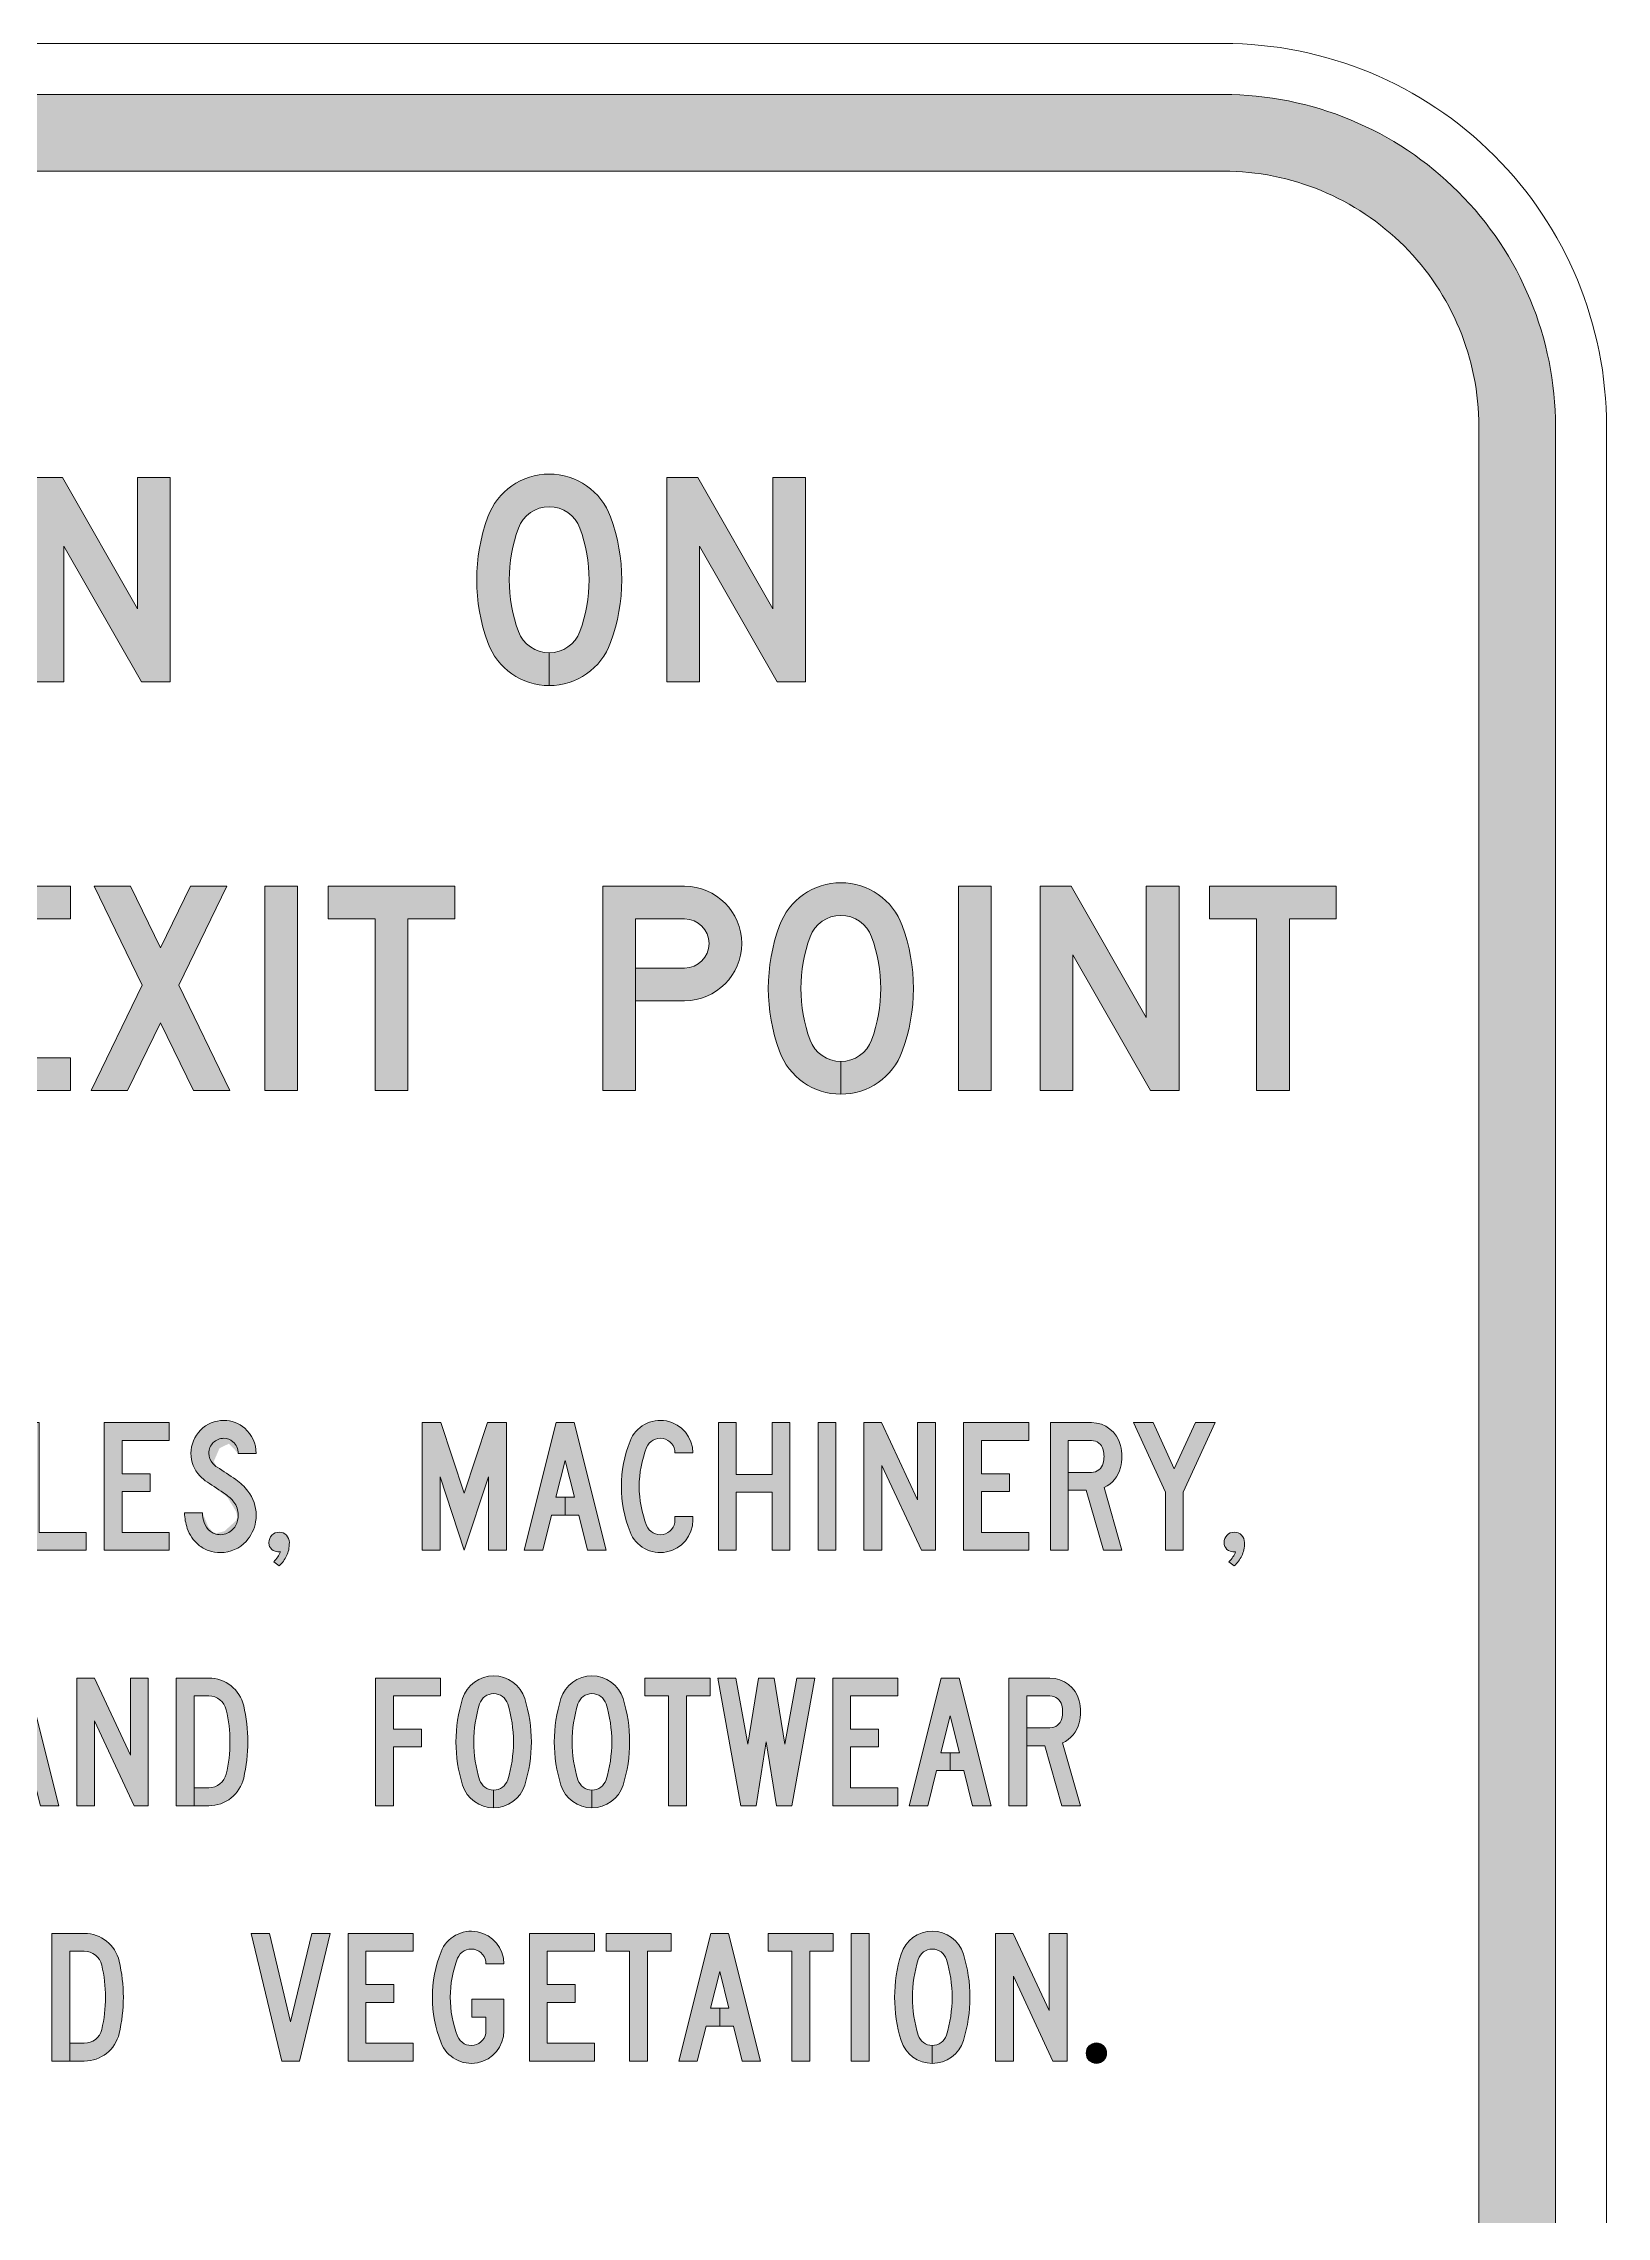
# Model space of a CAD drawing. Header units: millimetres. Extents: x 270 to 330, y -6.8 to 80.
# Drawn here: x 299.4 to 330, y 37.46 to 80 of the extents above; entities that cross this region are included whole.
import ezdxf
from ezdxf.enums import TextEntityAlignment as Align

# ---------------------------------------------------------------- set-up
doc = ezdxf.new("R2010")
doc.units = ezdxf.units.MM
doc.layers.add('CNSTRN', color=2, linetype='Continuous')
doc.layers.add('GSBWFILL', color=7, linetype='Continuous', lineweight=0)
doc.layers.add('GSDIMS', color=7, linetype='Continuous', lineweight=0)
doc.styles.add('TSText', font='isocp2.shx', dxfattribs={"height": 25})

# ---------------------------------------------------------------- blocks, each defined once
blk = doc.blocks.new('*U232')
at = {"layer": 'GSBWFILL', "transparency": 33554687}
blk.add_hatch(color=256, dxfattribs=at).paths.add_polyline_path([(-224.85, -390), (225, -390, 0.4142136), (290, -325), (290, 325, 0.4142136), (225, 390), (-225, 390, 0.4142136), (-290, 325), (-290, -325, 0.4142136), (-225, -390), (-225, -375, -0.4142136), (-275, -325), (-275, 325, -0.4142136), (-225, 375), (225, 375, -0.4142136), (275, 325), (275, -325, -0.4142136), (225, -375), (-224.85, -375)])
at = {"layer": 'GSBWFILL', "linetype": 'Continuous', "transparency": 33554687}
for points in [[(-225, -400), (225, -400, 0.4142136), (300, -325), (300, 325, 0.4142136), (225, 400), (-225, 400, 0.4142136), (-300, 325), (-300, -325, 0.4142136), (-225, -400)], [(-224.85, -390), (225, -390, 0.4142136), (290, -325), (290, 325, 0.4142136), (225, 390), (-225, 390, 0.4142136), (-290, 325), (-290, -325, 0.4142136), (-225, -390), (-225, -375, -0.4142136), (-275, -325), (-275, 325, -0.4142136), (-225, 375), (225, 375, -0.4142136), (275, 325), (275, -325, -0.4142136), (225, -375), (-224.85, -375), (-224.85, -390)]]:
    blk.add_lwpolyline(points, format="xyb", close=True, dxfattribs=at)
at = {"layer": 'GSBWFILL', "color": 250, "transparency": 33554687, "style": 'TSText'}
for s in ['levels:GSCOLORFILL|GSBWFILL|GSOUTLINE', 'constructPanels:900|600|450', 'chevronShoulderRadius:300.000', 'panelStyle:MR-GM5-11.ssm', 'panelBorderRadius:300.000', 'chevronTipRadius:300.000', 'panelRoundCorners:0', 'constructPanelMode:0', 'panelStation:none', 'panelWidthLock:1', 'panelHeightLock:1', 'heightRounding:2', 'panelName:name', 'panelQuantity:1', 'panelMaterial:0', 'legendMaterial:0', 'panelMounting:1', 'marginAlign:9', 'panelStandard:2', 'widthRounding:2', 'panelSizes:', 'panelShape:0', 'version:2']:
    blk.add_text(s, height=0.001, dxfattribs=at).set_placement((0, 399.998), align=Align.CENTER)
blk = doc.blocks.new('*U3')
at = {"layer": 'GSBWFILL', "linetype": 'Continuous'}
blk.add_hatch(color=256, dxfattribs=at).paths.add_polyline_path([(13.7, 164.4, 0.216677), (14.6, 33.6, 0.744414), (136, 51), (104.4, 55.8, -0.744414), (43.7, 47.1, -0.216677), (42.9, 151.4, -0.674012), (105.9, 149.1), (136, 160.1, 0.674012)])
at = {"layer": 'GSBWFILL'}
blk.add_lwpolyline([(136, 51, -0.744414), (14.6, 33.6, -0.216677), (13.7, 164.4, -0.674012), (136, 160.1), (105.9, 149.1, 0.674012), (42.9, 151.4, 0.216677), (43.7, 47.1, 0.744414), (104.4, 55.8)], format="xyb", close=True, dxfattribs=at)
blk = doc.blocks.new('*U4')
at = {"layer": 'GSBWFILL', "linetype": 'Continuous'}
blk.add_hatch(color=256, dxfattribs=at).paths.add_polyline_path([(32, 32), (124, 32), (124, 0), (0, 0), (0, 200), (32, 200)])
at = {"layer": 'GSBWFILL'}
blk.add_lwpolyline([(32, 32), (124, 32), (124, 0), (0, 0), (0, 200), (32, 200)], close=True, dxfattribs=at)
blk = doc.blocks.new('*U5')
at = {"layer": 'GSBWFILL', "linetype": 'Continuous'}
blk.add_hatch(color=256, dxfattribs=at).paths.add_polyline_path([(124, 168), (32, 168), (32, 120), (90.2, 120), (90.2, 88), (32, 88), (32, 32), (124, 32), (124, 0), (0, 0), (0, 200), (124, 200)])
at = {"layer": 'GSBWFILL'}
blk.add_lwpolyline([(124, 168), (32, 168), (32, 120), (90.2, 120), (90.2, 88), (32, 88), (32, 32), (124, 32), (124, 0), (0, 0), (0, 200), (124, 200)], close=True, dxfattribs=at)
blk = doc.blocks.new('*U6')
at = {"layer": 'GSBWFILL', "linetype": 'Continuous'}
blk.add_hatch(color=256, dxfattribs=at).paths.add_polyline_path([(0, 0), (68, 200), (102, 200), (170, 0), (136.2, 0), (85, 150.6), (63.4, 87), (106.6, 87), (117.5, 55), (52.5, 55), (33.8, 0)])
at = {"layer": 'GSBWFILL'}
blk.add_lwpolyline([(0, 0), (68, 200), (102, 200), (170, 0), (136.2, 0), (85, 150.6), (63.4, 87), (106.6, 87), (117.5, 55), (52.5, 55), (33.8, 0)], close=True, dxfattribs=at)
blk = doc.blocks.new('*U7')
at = {"layer": 'GSBWFILL', "linetype": 'Continuous'}
blk.add_hatch(color=256, dxfattribs=at).paths.add_polyline_path([(32, 133), (108, 0), (136, 0), (136, 200), (104, 200), (104, 71.5), (30.6, 200), (0, 200), (0, 0), (32, 0)])
at = {"layer": 'GSBWFILL'}
blk.add_lwpolyline([(136, 0), (136, 200), (104, 200), (104, 71.5), (30.6, 200), (0, 200), (0, 0), (32, 0), (32, 133), (108, 0)], close=True, dxfattribs=at)
blk = doc.blocks.new('*U2')
at = {"layer": 'GSBWFILL', "color": 28, "true_color": 0x0a0a0a, "xscale": 0.2, "yscale": 0.2, "zscale": 0.2}
for name, p in [('*U3', (0, 0)), ('*U4', (36, 0)), ('*U5', (66.8, 0)), ('*U6', (94.8, 0)), ('*U7', (134.8, 0))]:
    blk.add_blockref(name, p, dxfattribs=at)
blk = doc.blocks.new('*U9')
at = {"layer": 'GSBWFILL', "linetype": 'Continuous'}
blk.add_hatch(color=256, dxfattribs=at).paths.add_polyline_path([(10.9, 161.5, 0.177215), (10.9, 38.5, 0.314825), (71, -3.5), (71, 28.5, -0.314825), (40.9, 49.5, -0.177215), (40.9, 150.5, -0.698925), (101.1, 150.5, -0.177215), (101.1, 49.5, -0.31474), (71, 28.5), (71, -3.5, 0.314782), (131.1, 38.5, 0.177215), (131.1, 161.5, 0.698925)])
at = {"layer": 'GSBWFILL'}
blk.add_lwpolyline([(71, -3.5, -0.314825), (10.9, 38.5, -0.177215), (10.9, 161.5, -0.698925), (131.1, 161.5, -0.177215), (131.1, 38.5, -0.314782), (71, -3.5), (71, 28.5, 0.31474), (101.1, 49.5, 0.177215), (101.1, 150.5, 0.698925), (40.9, 150.5, 0.177215), (40.9, 49.5, 0.314825), (71, 28.5)], format="xyb", close=True, dxfattribs=at)
blk = doc.blocks.new('*U10')
at = {"layer": 'GSBWFILL', "linetype": 'Continuous'}
blk.add_hatch(color=256, dxfattribs=at).paths.add_polyline_path([(32, 133), (108, 0), (136, 0), (136, 200), (104, 200), (104, 71.5), (30.6, 200), (0, 200), (0, 0), (32, 0)])
at = {"layer": 'GSBWFILL'}
blk.add_lwpolyline([(136, 0), (136, 200), (104, 200), (104, 71.5), (30.6, 200), (0, 200), (0, 0), (32, 0), (32, 133), (108, 0)], close=True, dxfattribs=at)
blk = doc.blocks.new('*U8')
at = {"layer": 'GSBWFILL', "color": 28, "true_color": 0x0a0a0a}
for name, p, xscale, yscale, zscale in [('*U9', (0, 0), 0.1999999999999994, 0.1999999999999994, 0.1999999999999994), ('*U10', (37.2, 0), 0.2, 0.2, 0.2)]:
    blk.add_blockref(name, p, dxfattribs=dict(at, xscale=xscale, yscale=yscale, zscale=zscale))
blk = doc.blocks.new('*U1')
at = {"layer": 'GSBWFILL'}
for name, p in [('*U2', (-143.2, 0)), ('*U8', (78.8, 0))]:
    blk.add_blockref(name, p, dxfattribs=at)
blk = doc.blocks.new('*U21')
at = {"layer": 'GSBWFILL', "linetype": 'Continuous'}
blk.add_hatch(color=256, dxfattribs=at).paths.add_polyline_path([(124, 168), (32, 168), (32, 120), (90.2, 120), (90.2, 88), (32, 88), (32, 32), (124, 32), (124, 0), (0, 0), (0, 200), (124, 200)])
at = {"layer": 'GSBWFILL'}
blk.add_lwpolyline([(124, 168), (32, 168), (32, 120), (90.2, 120), (90.2, 88), (32, 88), (32, 32), (124, 32), (124, 0), (0, 0), (0, 200), (124, 200)], close=True, dxfattribs=at)
blk = doc.blocks.new('*U22')
at = {"layer": 'GSBWFILL', "linetype": 'Continuous'}
blk.add_hatch(color=256, dxfattribs=at).paths.add_polyline_path([(50.2, 103.1), (0, 0), (35.6, 0), (68, 66.5), (100.4, 0), (136, 0), (85.8, 103.1), (133, 200), (97.4, 200), (68, 139.6), (38.6, 200), (3, 200)])
at = {"layer": 'GSBWFILL'}
blk.add_lwpolyline([(68, 66.5), (35.6, 0), (0, 0), (50.2, 103.1), (3, 200), (38.6, 200), (68, 139.6), (97.4, 200), (133, 200), (85.8, 103.1), (136, 0), (100.4, 0)], close=True, dxfattribs=at)
blk = doc.blocks.new('*U23')
at = {"layer": 'GSBWFILL', "linetype": 'Continuous'}
blk.add_hatch(color=256, dxfattribs=at).paths.add_polyline_path([(0, 200), (32, 200), (32, 0), (0, 0)])
at = {"layer": 'GSBWFILL'}
blk.add_lwpolyline([(0, 200), (32, 200), (32, 0), (0, 0)], close=True, dxfattribs=at)
blk = doc.blocks.new('*U24')
at = {"layer": 'GSBWFILL', "linetype": 'Continuous'}
blk.add_hatch(color=256, dxfattribs=at).paths.add_polyline_path([(124, 200), (124, 168), (78, 168), (78, 0), (46, 0), (46, 168), (0, 168), (0, 200)])
at = {"layer": 'GSBWFILL'}
blk.add_lwpolyline([(124, 200), (124, 168), (78, 168), (78, 0), (46, 0), (46, 168), (0, 168), (0, 200)], close=True, dxfattribs=at)
blk = doc.blocks.new('*U20')
at = {"layer": 'CNSTRN', "color": 28, "true_color": 0x0a0a0a, "xscale": 0.2, "yscale": 0.2, "zscale": 0.2}
for name, p in [('*U21', (0, 0)), ('*U22', (28.8, 0)), ('*U23', (62.8, 0)), ('*U24', (75.2, 0))]:
    blk.add_blockref(name, p, dxfattribs=at)
blk = doc.blocks.new('*U26')
at = {"layer": 'GSBWFILL', "linetype": 'Continuous'}
blk.add_hatch(color=256, dxfattribs=at).paths.add_polyline_path([(0, 200), (0, 0), (32, 0), (32, 168), (80, 168, -1), (80, 120), (32.01, 120), (32.01, 88), (80, 88, 1), (80, 200)])
at = {"layer": 'GSBWFILL'}
blk.add_lwpolyline([(32, 168), (80, 168, -1), (80, 120), (32.01, 120), (32.01, 88), (80, 88, 1), (80, 200), (0, 200), (0, 0), (32, 0)], format="xyb", close=True, dxfattribs=at)
blk = doc.blocks.new('*U27')
at = {"layer": 'GSBWFILL', "linetype": 'Continuous'}
blk.add_hatch(color=256, dxfattribs=at).paths.add_polyline_path([(10.9, 161.5, 0.177215), (10.9, 38.5, 0.314825), (71, -3.5), (71, 28.5, -0.314825), (40.9, 49.5, -0.177215), (40.9, 150.5, -0.698925), (101.1, 150.5, -0.177215), (101.1, 49.5, -0.31474), (71, 28.5), (71, -3.5, 0.314782), (131.1, 38.5, 0.177215), (131.1, 161.5, 0.698925)])
at = {"layer": 'GSBWFILL'}
blk.add_lwpolyline([(71, -3.5, -0.314825), (10.9, 38.5, -0.177215), (10.9, 161.5, -0.698925), (131.1, 161.5, -0.177215), (131.1, 38.5, -0.314782), (71, -3.5), (71, 28.5, 0.31474), (101.1, 49.5, 0.177215), (101.1, 150.5, 0.698925), (40.9, 150.5, 0.177215), (40.9, 49.5, 0.314825), (71, 28.5)], format="xyb", close=True, dxfattribs=at)
blk = doc.blocks.new('*U28')
at = {"layer": 'GSBWFILL', "linetype": 'Continuous'}
blk.add_hatch(color=256, dxfattribs=at).paths.add_polyline_path([(0, 200), (32, 200), (32, 0), (0, 0)])
at = {"layer": 'GSBWFILL'}
blk.add_lwpolyline([(0, 200), (32, 200), (32, 0), (0, 0)], close=True, dxfattribs=at)
blk = doc.blocks.new('*U29')
at = {"layer": 'GSBWFILL', "linetype": 'Continuous'}
blk.add_hatch(color=256, dxfattribs=at).paths.add_polyline_path([(32, 133), (108, 0), (136, 0), (136, 200), (104, 200), (104, 71.5), (30.6, 200), (0, 200), (0, 0), (32, 0)])
at = {"layer": 'GSBWFILL'}
blk.add_lwpolyline([(136, 0), (136, 200), (104, 200), (104, 71.5), (30.6, 200), (0, 200), (0, 0), (32, 0), (32, 133), (108, 0)], close=True, dxfattribs=at)
blk = doc.blocks.new('*U30')
at = {"layer": 'GSBWFILL', "linetype": 'Continuous'}
blk.add_hatch(color=256, dxfattribs=at).paths.add_polyline_path([(124, 200), (124, 168), (78, 168), (78, 0), (46, 0), (46, 168), (0, 168), (0, 200)])
at = {"layer": 'GSBWFILL'}
blk.add_lwpolyline([(124, 200), (124, 168), (78, 168), (78, 0), (46, 0), (46, 168), (0, 168), (0, 200)], close=True, dxfattribs=at)
blk = doc.blocks.new('*U25')
at = {"layer": 'CNSTRN', "color": 28, "true_color": 0x0a0a0a, "xscale": 0.2, "yscale": 0.2, "zscale": 0.2}
for name, p in [('*U26', (0, 0)), ('*U27', (32.4, 0)), ('*U28', (69.6, 0)), ('*U29', (85.6, 0)), ('*U30', (118.8, 0))]:
    blk.add_blockref(name, p, dxfattribs=at)
blk = doc.blocks.new('*U11')
at = {"layer": 'CNSTRN'}
for name, p in [('*U20', (-25.5, 0)), ('*U25', (103.5, 0))]:
    blk.add_blockref(name, p, dxfattribs=at)
blk = doc.blocks.new('*U125')
at = {"layer": 'GSBWFILL', "linetype": 'Continuous'}
blk.add_hatch(color=256, dxfattribs=at).paths.add_polyline_path([(64, 140.6), (78.4, 83), (64, 83), (64, 55), (85.4, 55), (99.1, 0), (128, 0), (78, 200), (50, 200), (0, 0), (28.9, 0), (42.6, 55), (64, 55), (64, 83), (49.6, 83)])
at = {"layer": 'GSBWFILL'}
blk.add_lwpolyline([(64, 83), (49.6, 83), (64, 140.6), (78.4, 83), (64, 83), (64, 55), (85.4, 55), (99.1, 0), (128, 0), (78, 200), (50, 200), (0, 0), (28.9, 0), (42.6, 55), (64, 55)], close=True, dxfattribs=at)
blk = doc.blocks.new('*U126')
at = {"layer": 'GSBWFILL', "linetype": 'Continuous'}
blk.add_hatch(color=256, dxfattribs=at).paths.add_polyline_path([(28, 133), (90, 0), (112, 0), (112, 200), (84, 200), (84, 79.1), (27.7, 200), (0, 200), (0, 0), (28, 0)])
at = {"layer": 'GSBWFILL'}
blk.add_lwpolyline([(90, 0), (112, 0), (112, 200), (84, 200), (84, 79.1), (27.7, 200), (0, 200), (0, 0), (28, 0), (28, 133)], close=True, dxfattribs=at)
blk = doc.blocks.new('*U127')
at = {"layer": 'GSBWFILL', "linetype": 'Continuous'}
blk.add_hatch(color=256, dxfattribs=at).paths.add_polyline_path([(28, 172), (50.9, 172, -0.348682), (78.2, 150.4, -0.114899), (78.2, 49.6, -0.348682), (50.9, 28), (28, 28), (28, 0), (50.9, 0, 0.348682), (105.5, 43.3, 0.114899), (105.5, 156.7, 0.348682), (50.9, 200), (0, 200), (0, 0), (28, 0)])
at = {"layer": 'GSBWFILL'}
blk.add_lwpolyline([(28, 28), (28, 0), (50.9, 0, 0.348682), (105.5, 43.3, 0.114899), (105.5, 156.7, 0.348682), (50.9, 200), (0, 200), (0, 0), (28, 0), (28, 172), (50.9, 172, -0.348682), (78.2, 150.4, -0.114899), (78.2, 49.6, -0.348682), (50.9, 28)], format="xyb", close=True, dxfattribs=at)
blk = doc.blocks.new('*U124')
at = {"layer": 'GSBWFILL', "color": 28, "true_color": 0x0a0a0a}
for name, p, xscale, yscale, zscale in [('*U125', (0, 0), 0.125, 0.125, 0.125), ('*U126', (19.5, 0), 0.125, 0.125, 0.125), ('*U127', (39, 0), 0.125000000000001, 0.125000000000001, 0.125000000000001)]:
    blk.add_blockref(name, p, dxfattribs=dict(at, xscale=xscale, yscale=yscale, zscale=zscale))
blk = doc.blocks.new('*U129')
at = {"layer": 'GSBWFILL', "linetype": 'Continuous'}
blk.add_hatch(color=256, dxfattribs=at).paths.add_polyline_path([(0, 200), (28.8, 200), (62, 61.6), (95.2, 200), (124, 200), (76, 0), (48, 0)])
at = {"layer": 'GSBWFILL'}
blk.add_lwpolyline([(0, 200), (28.8, 200), (62, 61.6), (95.2, 200), (124, 200), (76, 0), (48, 0)], close=True, dxfattribs=at)
blk = doc.blocks.new('*U130')
at = {"layer": 'GSBWFILL', "linetype": 'Continuous'}
blk.add_hatch(color=256, dxfattribs=at).paths.add_polyline_path([(28, 28), (28, 92), (71.8, 92), (71.8, 120), (28, 120), (28, 172), (102, 172), (102, 200), (0, 200), (0, 0), (102, 0), (102, 28)])
at = {"layer": 'GSBWFILL'}
blk.add_lwpolyline([(28, 28), (28, 92), (71.8, 92), (71.8, 120), (28, 120), (28, 172), (102, 172), (102, 200), (0, 200), (0, 0), (102, 0), (102, 28)], close=True, dxfattribs=at)
blk = doc.blocks.new('*U131')
at = {"layer": 'GSBWFILL', "linetype": 'Continuous'}
blk.add_hatch(color=256, dxfattribs=at).paths.add_polyline_path([(84, 152.5), (112, 152.5, 0.827503), (13.6, 171.2, 0.190476), (13.6, 28.8, 0.827503), (112, 47.5), (112, 97), (62, 97), (62, 69), (84, 69), (84, 47.5, -0.827503), (39.6, 39, -0.190476), (39.6, 161, -0.827503)])
at = {"layer": 'GSBWFILL'}
blk.add_lwpolyline([(84, 69), (84, 47.5, -0.827503), (39.6, 39, -0.190476), (39.6, 161, -0.827503), (84, 152.5), (112, 152.5, 0.827503), (13.6, 171.2, 0.190476), (13.6, 28.8, 0.827503), (112, 47.5), (112, 97), (62, 97), (62, 69)], format="xyb", close=True, dxfattribs=at)
blk = doc.blocks.new('*U132')
at = {"layer": 'GSBWFILL', "linetype": 'Continuous'}
blk.add_hatch(color=256, dxfattribs=at).paths.add_polyline_path([(28, 28), (28, 92), (71.8, 92), (71.8, 120), (28, 120), (28, 172), (102, 172), (102, 200), (0, 200), (0, 0), (102, 0), (102, 28)])
at = {"layer": 'GSBWFILL'}
blk.add_lwpolyline([(28, 28), (28, 92), (71.8, 92), (71.8, 120), (28, 120), (28, 172), (102, 172), (102, 200), (0, 200), (0, 0), (102, 0), (102, 28)], close=True, dxfattribs=at)
blk = doc.blocks.new('*U133')
at = {"layer": 'GSBWFILL', "linetype": 'Continuous'}
blk.add_hatch(color=256, dxfattribs=at).paths.add_polyline_path([(37, 172), (0, 172), (0, 200), (102, 200), (102, 172), (65, 172), (65, 0), (37, 0)])
at = {"layer": 'GSBWFILL'}
blk.add_lwpolyline([(37, 172), (0, 172), (0, 200), (102, 200), (102, 172), (65, 172), (65, 0), (37, 0)], close=True, dxfattribs=at)
blk = doc.blocks.new('*U134')
at = {"layer": 'GSBWFILL', "linetype": 'Continuous'}
blk.add_hatch(color=256, dxfattribs=at).paths.add_polyline_path([(64, 140.6), (78.4, 83), (64, 83), (64, 55), (85.4, 55), (99.1, 0), (128, 0), (78, 200), (50, 200), (0, 0), (28.9, 0), (42.6, 55), (64, 55), (64, 83), (49.6, 83)])
at = {"layer": 'GSBWFILL'}
blk.add_lwpolyline([(64, 83), (49.6, 83), (64, 140.6), (78.4, 83), (64, 83), (64, 55), (85.4, 55), (99.1, 0), (128, 0), (78, 200), (50, 200), (0, 0), (28.9, 0), (42.6, 55), (64, 55)], close=True, dxfattribs=at)
blk = doc.blocks.new('*U135')
at = {"layer": 'GSBWFILL', "linetype": 'Continuous'}
blk.add_hatch(color=256, dxfattribs=at).paths.add_polyline_path([(37, 172), (0, 172), (0, 200), (102, 200), (102, 172), (65, 172), (65, 0), (37, 0)])
at = {"layer": 'GSBWFILL'}
blk.add_lwpolyline([(37, 172), (0, 172), (0, 200), (102, 200), (102, 172), (65, 172), (65, 0), (37, 0)], close=True, dxfattribs=at)
blk = doc.blocks.new('*U136')
at = {"layer": 'GSBWFILL', "linetype": 'Continuous'}
blk.add_hatch(color=256, dxfattribs=at).paths.add_polyline_path([(0, 200), (28, 200), (28, 0), (0, 0)])
at = {"layer": 'GSBWFILL'}
blk.add_lwpolyline([(0, 200), (28, 200), (28, 0), (0, 0)], close=True, dxfattribs=at)
blk = doc.blocks.new('*U137')
at = {"layer": 'GSBWFILL', "linetype": 'Continuous'}
blk.add_hatch(color=256, dxfattribs=at).paths.add_polyline_path([(81, 40.6, -0.328043), (59, 24.5), (59, -3.5, 0.328109), (107.7, 32.3, 0.152381), (107.7, 167.7, 0.735537), (10.3, 167.7, 0.152381), (10.3, 32.3, 0.328163), (59, -3.5), (59, 24.5, -0.328163), (37, 40.6, -0.152381), (37, 159.4, -0.735537), (81, 159.4, -0.152381)])
at = {"layer": 'GSBWFILL'}
blk.add_lwpolyline([(59, 24.5, -0.328163), (37, 40.6, -0.152381), (37, 159.4, -0.735537), (81, 159.4, -0.152381), (81, 40.6, -0.328043), (59, 24.5), (59, -3.5, 0.328109), (107.7, 32.3, 0.152381), (107.7, 167.7, 0.735537), (10.3, 167.7, 0.152381), (10.3, 32.3, 0.328163), (59, -3.5)], format="xyb", close=True, dxfattribs=at)
blk = doc.blocks.new('*U138')
at = {"layer": 'GSBWFILL', "linetype": 'Continuous'}
blk.add_hatch(color=256, dxfattribs=at).paths.add_polyline_path([(28, 133), (90, 0), (112, 0), (112, 200), (84, 200), (84, 79.1), (27.7, 200), (0, 200), (0, 0), (28, 0)])
at = {"layer": 'GSBWFILL'}
blk.add_lwpolyline([(90, 0), (112, 0), (112, 200), (84, 200), (84, 79.1), (27.7, 200), (0, 200), (0, 0), (28, 0), (28, 133)], close=True, dxfattribs=at)
blk = doc.blocks.new('*U139')
at = {"layer": 'GSBWFILL', "linetype": 'Continuous'}
h = blk.add_hatch(color=256, dxfattribs=at)
edge = h.paths.add_edge_path()
edge.add_arc((16, 12.5), 16, 0, 360)
at = {"layer": 'GSBWFILL'}
blk.add_circle((16, 12.5), 16, dxfattribs=at)
blk = doc.blocks.new('*U128')
at = {"layer": 'GSBWFILL', "color": 28, "true_color": 0x0a0a0a, "xscale": 0.125, "yscale": 0.125, "zscale": 0.125}
for name, p in [('*U129', (0, 0)), ('*U130', (19, 0)), ('*U131', (35.5, 0)), ('*U132', (54.5, 0)), ('*U133', (69.5, 0)), ('*U134', (83.75, 0)), ('*U135', (101.25, 0)), ('*U136', (117.5, 0)), ('*U137', (126, 0)), ('*U138', (145.75, 0)), ('*U139', (163.5, 0))]:
    blk.add_blockref(name, p, dxfattribs=at)
blk = doc.blocks.new('*U114')
at = {"layer": 'GSBWFILL'}
for name, p in [('*U124', (-43.375, 0)), ('*U128', (34.625, 0))]:
    blk.add_blockref(name, p, dxfattribs=at)
blk = doc.blocks.new('*U188')
at = {"layer": 'GSBWFILL', "linetype": 'Continuous'}
blk.add_hatch(color=256, dxfattribs=at).paths.add_polyline_path([(0, 200), (28.8, 200), (62, 61.6), (95.2, 200), (124, 200), (76, 0), (48, 0)])
at = {"layer": 'GSBWFILL'}
blk.add_lwpolyline([(0, 200), (28.8, 200), (62, 61.6), (95.2, 200), (124, 200), (76, 0), (48, 0)], close=True, dxfattribs=at)
blk = doc.blocks.new('*U189')
at = {"layer": 'GSBWFILL', "linetype": 'Continuous'}
blk.add_hatch(color=256, dxfattribs=at).paths.add_polyline_path([(28, 28), (28, 92), (71.8, 92), (71.8, 120), (28, 120), (28, 172), (102, 172), (102, 200), (0, 200), (0, 0), (102, 0), (102, 28)])
at = {"layer": 'GSBWFILL'}
blk.add_lwpolyline([(28, 28), (28, 92), (71.8, 92), (71.8, 120), (28, 120), (28, 172), (102, 172), (102, 200), (0, 200), (0, 0), (102, 0), (102, 28)], close=True, dxfattribs=at)
blk = doc.blocks.new('*U190')
at = {"layer": 'GSBWFILL', "linetype": 'Continuous'}
blk.add_hatch(color=256, dxfattribs=at).paths.add_polyline_path([(84, 119), (28, 119), (28, 200), (0, 200), (0, 0), (28, 0), (28, 91), (84, 91), (84, 0), (112, 0), (112, 200), (84, 200)])
at = {"layer": 'GSBWFILL'}
blk.add_lwpolyline([(0, 200), (28, 200), (28, 119), (84, 119), (84, 200), (112, 200), (112, 0), (84, 0), (84, 91), (28, 91), (28, 0), (0, 0)], close=True, dxfattribs=at)
blk = doc.blocks.new('*U191')
at = {"layer": 'GSBWFILL', "linetype": 'Continuous'}
blk.add_hatch(color=256, dxfattribs=at).paths.add_polyline_path([(0, 200), (28, 200), (28, 0), (0, 0)])
at = {"layer": 'GSBWFILL'}
blk.add_lwpolyline([(0, 200), (28, 200), (28, 0), (0, 0)], close=True, dxfattribs=at)
blk = doc.blocks.new('*U192')
at = {"layer": 'GSBWFILL', "linetype": 'Continuous'}
blk.add_hatch(color=256, dxfattribs=at).paths.add_polyline_path([(13.6, 171.2, 0.190476), (13.6, 28.8, 0.827503), (112, 47.5), (112, 53), (84, 53), (84, 47.5, -0.827503), (39.6, 39, -0.190476), (39.6, 161, -0.827503), (84, 152.5), (112, 152.5, 0.827503)])
at = {"layer": 'GSBWFILL'}
blk.add_lwpolyline([(84, 47.5, -0.827503), (39.6, 39, -0.190476), (39.6, 161, -0.827503), (84, 152.5), (112, 152.5, 0.827503), (13.6, 171.2, 0.190476), (13.6, 28.8, 0.827503), (112, 47.5), (112, 53), (84, 53)], format="xyb", close=True, dxfattribs=at)
blk = doc.blocks.new('*U193')
at = {"layer": 'GSBWFILL', "linetype": 'Continuous'}
blk.add_hatch(color=256, dxfattribs=at).paths.add_polyline_path([(0, 200), (28, 200), (28, 28), (102, 28), (102, 0), (0, 0)])
at = {"layer": 'GSBWFILL'}
blk.add_lwpolyline([(0, 200), (28, 200), (28, 28), (102, 28), (102, 0), (0, 0)], close=True, dxfattribs=at)
blk = doc.blocks.new('*U194')
at = {"layer": 'GSBWFILL', "linetype": 'Continuous'}
blk.add_hatch(color=256, dxfattribs=at).paths.add_polyline_path([(28, 28), (28, 92), (71.8, 92), (71.8, 120), (28, 120), (28, 172), (102, 172), (102, 200), (0, 200), (0, 0), (102, 0), (102, 28)])
at = {"layer": 'GSBWFILL'}
blk.add_lwpolyline([(28, 28), (28, 92), (71.8, 92), (71.8, 120), (28, 120), (28, 172), (102, 172), (102, 200), (0, 200), (0, 0), (102, 0), (102, 28)], close=True, dxfattribs=at)
blk = doc.blocks.new('*U195')
at = {"layer": 'GSBWFILL'}
h = blk.add_hatch(color=256, dxfattribs=at)
edge = h.paths.add_edge_path()
edge.add_arc((-588.5, -858.1), 1149.1, 55.3909, 57.1046, ccw=False)
edge.add_arc((31.2, 39.9), 58.1, 37.8845, 55.3909, ccw=False)
edge.add_arc((51.1, 55.3), 32.9, 0, 37.8845, ccw=False)
edge.add_arc((45.4, 55.3), 38.6, 350.8629, 360, ccw=False)
edge.add_arc((52.5, 54.2), 31.4, 317.2967, 350.8629, ccw=False)
edge.add_arc((56.4, 50.6), 26.1, 270, 317.2967, ccw=False)
edge.add_arc((56.4, 55), 30.5, 251.079, 270, ccw=False)
edge.add_arc((52.9, 44.9), 19.8, 229.3133, 251.079, ccw=False)
edge.add_arc((61.1, 54.4), 32.4, 199.4306, 229.3133, ccw=False)
edge.add_arc((73.8, 58.9), 45.8, 180.0011, 199.4303, ccw=False)
edge.add_line((28, 58.9), (0, 58.9))
edge.add_arc((73.8, 58.9), 73.8, 180.0007, 199.4304)
edge.add_arc((61.1, 54.4), 60.4, 199.4306, 229.3133)
edge.add_arc((52.9, 44.9), 47.8, 229.3133, 251.079)
edge.add_arc((56.4, 55), 58.5, 251.079, 270)
edge.add_arc((56.4, 50.6), 54.1, 270, 317.2967)
edge.add_arc((52.5, 54.2), 59.4, 317.2967, 350.8629)
edge.add_arc((45.4, 55.3), 66.6, 350.8629, 360)
edge.add_arc((51.1, 55.3), 60.9, 360, 397.8845)
edge.add_arc((31.2, 39.9), 86.1, 37.8845, 55.3909)
edge.add_arc((-588.5, -858.1), 1177.1, 55.3909, 57.1046)
edge.add_arc((70, 159.9), 35.3, 223.0176, 237.1046, ccw=False)
edge.add_arc((61.5, 152), 23.6, 180, 223.0176, ccw=False)
edge.add_arc((61.4, 152), 23.5, 89.9999, 180, ccw=False)
edge.add_arc((61.4, 153.7), 21.8, 48.6785, 90, ccw=False)
edge.add_arc((59.7, 151.8), 24.3, 0, 48.6785, ccw=False)
edge.add_line((84, 151.8), (112, 151.8))
edge.add_arc((59.7, 151.8), 52.3, 0, 48.6785)
edge.add_arc((61.4, 153.7), 49.8, 48.6785, 90)
edge.add_arc((61.4, 152), 51.5, 89.9999, 180)
edge.add_arc((61.5, 152), 51.6, 180, 223.0176)
edge.add_arc((70, 159.9), 63.3, 223.0176, 237.1046)
blk.add_lwpolyline([(35.6, 106.8, -0.007478), (64.2, 87.7, -0.076535), (77.1, 75.6, -0.166825), (84, 55.3, -0.039889), (83.5, 49.2, -0.147516), (75.6, 32.9, -0.209351), (56.4, 24.5, -0.082747), (46.5, 26.1, -0.095257), (40, 29.9, -0.131132), (30.6, 43.6, -0.084979), (28, 58.9), (0, 58.9, 0.084982), (4.2, 34.3, 0.131132), (21.8, 8.6, 0.095257), (37.4, -0.3, 0.082747), (56.4, -3.5, 0.209351), (96.2, 13.9, 0.147516), (111.2, 44.8, 0.039889), (112, 55.3, 0.166825), (99.2, 92.8, 0.076535), (80.1, 110.8, 0.007478), (50.8, 130.3, -0.061544), (44.2, 135.9, -0.189935), (37.9, 152, -0.414214), (61.4, 175.5, -0.182279), (75.7, 170.1, -0.215653), (84, 151.8), (112, 151.8, 0.215653), (94.2, 191.1, 0.182279), (61.4, 203.5, 0.414214), (9.9, 152, 0.189935), (23.7, 116.8, 0.061544)], format="xyb", close=True, dxfattribs=at)
blk = doc.blocks.new('*U196')
at = {"layer": 'GSBWFILL', "linetype": 'Continuous'}
h = blk.add_hatch(color=256, dxfattribs=at)
edge = h.paths.add_edge_path()
edge.add_arc((13.9, 12), 14.1, 204.5258, 252.3437)
edge.add_arc((17.1, 24.6), 27, 254.0309, 272.2356)
edge.add_arc((-8.7, 6.6), 28.2, 322.9943, 341.3793, ccw=False)
edge.add_arc((-34.7, 24.4), 59.7, 315.0409, 324.43, ccw=False)
edge.add_line((7.6, -17.8), (16, -24.1))
edge.add_arc((-14, 10.5), 45.8, 310.8737, 323.131)
edge.add_arc((-16, 12), 48.4, 323.131, 346.4922)
edge.add_arc((-36.1, 12.4), 68.1, 350.1714, 360)
edge.add_arc((16, 12.4), 16, 0, 180)
edge.add_arc((17.8, 12.4), 17.8, 180, 200.2478)
at = {"layer": 'GSBWFILL'}
blk.add_lwpolyline([(1.1, 6.2, 0.211726), (9.6, -1.4, 0.0796), (18.1, -2.4, -0.080392), (13.9, -10.4, -0.040991), (7.6, -17.8), (16, -24.1, 0.053534), (22.7, -17, 0.102287), (31, 0.7, 0.042912), (32, 12.4, 1), (0, 12.4, 0.088578)], format="xyb", close=True, dxfattribs=at)
blk = doc.blocks.new('*U187')
at = {"layer": 'GSBWFILL', "color": 28, "true_color": 0x0a0a0a, "yscale": 0.125}
for name, p, xscale, zscale in [('*U188', (0, 0), 0.125, 0.125), ('*U189', (19, 0), 0.125, 0.125), ('*U190', (36, 0), 0.125, 0.125), ('*U191', (55.5, 0), 0.125, 0.125), ('*U192', (64, 0), 0.125, 0.125), ('*U193', (83, 0), 0.125, 0.125), ('*U194', (99.25, 0), 0.125, 0.125), ('*U195', (115, 0), 0.1249999695103913, 0.1249999695103913), ('*U196', (131.5, 0), 0.125, 0.125)]:
    blk.add_blockref(name, p, dxfattribs=dict(at, xscale=xscale, zscale=zscale))
blk = doc.blocks.new('*U198')
at = {"layer": 'GSBWFILL', "linetype": 'Continuous'}
blk.add_hatch(color=256, dxfattribs=at).paths.add_polyline_path([(66, 0), (104, 115.2), (104, 0), (132, 0), (132, 200), (102.5, 200), (66, 89.3), (29.5, 200), (0, 200), (0, 0), (28, 0), (28, 115.2)])
at = {"layer": 'GSBWFILL'}
blk.add_lwpolyline([(66, 0), (104, 115.2), (104, 0), (132, 0), (132, 200), (102.5, 200), (66, 89.3), (29.5, 200), (0, 200), (0, 0), (28, 0), (28, 115.2)], close=True, dxfattribs=at)
blk = doc.blocks.new('*U199')
at = {"layer": 'GSBWFILL', "linetype": 'Continuous'}
blk.add_hatch(color=256, dxfattribs=at).paths.add_polyline_path([(64, 140.6), (78.4, 83), (64, 83), (64, 55), (85.4, 55), (99.1, 0), (128, 0), (78, 200), (50, 200), (0, 0), (28.9, 0), (42.6, 55), (64, 55), (64, 83), (49.6, 83)])
at = {"layer": 'GSBWFILL'}
blk.add_lwpolyline([(64, 83), (49.6, 83), (64, 140.6), (78.4, 83), (64, 83), (64, 55), (85.4, 55), (99.1, 0), (128, 0), (78, 200), (50, 200), (0, 0), (28.9, 0), (42.6, 55), (64, 55)], close=True, dxfattribs=at)
blk = doc.blocks.new('*U200')
at = {"layer": 'GSBWFILL', "linetype": 'Continuous'}
blk.add_hatch(color=256, dxfattribs=at).paths.add_polyline_path([(13.6, 171.2, 0.190476), (13.6, 28.8, 0.827503), (112, 47.5), (112, 53), (84, 53), (84, 47.5, -0.827503), (39.6, 39, -0.190476), (39.6, 161, -0.827503), (84, 152.5), (112, 152.5, 0.827503)])
at = {"layer": 'GSBWFILL'}
blk.add_lwpolyline([(84, 47.5, -0.827503), (39.6, 39, -0.190476), (39.6, 161, -0.827503), (84, 152.5), (112, 152.5, 0.827503), (13.6, 171.2, 0.190476), (13.6, 28.8, 0.827503), (112, 47.5), (112, 53), (84, 53)], format="xyb", close=True, dxfattribs=at)
blk = doc.blocks.new('*U201')
at = {"layer": 'GSBWFILL', "linetype": 'Continuous'}
blk.add_hatch(color=256, dxfattribs=at).paths.add_polyline_path([(84, 119), (28, 119), (28, 200), (0, 200), (0, 0), (28, 0), (28, 91), (84, 91), (84, 0), (112, 0), (112, 200), (84, 200)])
at = {"layer": 'GSBWFILL'}
blk.add_lwpolyline([(0, 200), (28, 200), (28, 119), (84, 119), (84, 200), (112, 200), (112, 0), (84, 0), (84, 91), (28, 91), (28, 0), (0, 0)], close=True, dxfattribs=at)
blk = doc.blocks.new('*U202')
at = {"layer": 'GSBWFILL', "linetype": 'Continuous'}
blk.add_hatch(color=256, dxfattribs=at).paths.add_polyline_path([(0, 200), (28, 200), (28, 0), (0, 0)])
at = {"layer": 'GSBWFILL'}
blk.add_lwpolyline([(0, 200), (28, 200), (28, 0), (0, 0)], close=True, dxfattribs=at)
blk = doc.blocks.new('*U203')
at = {"layer": 'GSBWFILL', "linetype": 'Continuous'}
blk.add_hatch(color=256, dxfattribs=at).paths.add_polyline_path([(28, 133), (90, 0), (112, 0), (112, 200), (84, 200), (84, 79.1), (27.7, 200), (0, 200), (0, 0), (28, 0)])
at = {"layer": 'GSBWFILL'}
blk.add_lwpolyline([(90, 0), (112, 0), (112, 200), (84, 200), (84, 79.1), (27.7, 200), (0, 200), (0, 0), (28, 0), (28, 133)], close=True, dxfattribs=at)
blk = doc.blocks.new('*U204')
at = {"layer": 'GSBWFILL', "linetype": 'Continuous'}
blk.add_hatch(color=256, dxfattribs=at).paths.add_polyline_path([(28, 28), (28, 92), (71.8, 92), (71.8, 120), (28, 120), (28, 172), (102, 172), (102, 200), (0, 200), (0, 0), (102, 0), (102, 28)])
at = {"layer": 'GSBWFILL'}
blk.add_lwpolyline([(28, 28), (28, 92), (71.8, 92), (71.8, 120), (28, 120), (28, 172), (102, 172), (102, 200), (0, 200), (0, 0), (102, 0), (102, 28)], close=True, dxfattribs=at)
blk = doc.blocks.new('*U205')
at = {"layer": 'GSBWFILL', "linetype": 'Continuous'}
blk.add_hatch(color=256, dxfattribs=at).paths.add_polyline_path([(0, 0), (28, 0), (28, 172), (64.3, 172, -0.344881), (82.7, 157.6, -0.12178), (82.7, 136.4, -0.344881), (64.3, 122), (28, 122), (28, 94), (56.1, 94), (82.9, 0), (112, 0), (84, 98.3, 0.227614), (109.9, 129.7, 0.12178), (109.9, 164.3, 0.344881), (64.3, 200), (0, 200)])
at = {"layer": 'GSBWFILL'}
blk.add_lwpolyline([(64.3, 122, 0.344881), (82.7, 136.4, 0.12178), (82.7, 157.6, 0.344881), (64.3, 172), (28, 172), (28, 0), (0, 0), (0, 200), (64.3, 200, -0.344881), (109.9, 164.3, -0.12178), (109.9, 129.7, -0.227614), (84, 98.3), (112, 0), (82.9, 0), (56.1, 94), (28, 94), (28, 122)], format="xyb", close=True, dxfattribs=at)
blk = doc.blocks.new('*U206')
at = {"layer": 'GSBWFILL', "linetype": 'Continuous'}
blk.add_hatch(color=256, dxfattribs=at).paths.add_polyline_path([(50, 91), (50, 0), (78, 0), (78, 91), (128, 200), (97.2, 200), (64, 127.6), (30.8, 200), (0, 200)])
at = {"layer": 'GSBWFILL'}
blk.add_lwpolyline([(50, 91), (50, 0), (78, 0), (78, 91), (128, 200), (97.2, 200), (64, 127.6), (30.8, 200), (0, 200)], close=True, dxfattribs=at)
blk = doc.blocks.new('*U207')
at = {"layer": 'GSBWFILL', "linetype": 'Continuous'}
h = blk.add_hatch(color=256, dxfattribs=at)
edge = h.paths.add_edge_path()
edge.add_arc((13.9, 12), 14.1, 204.5258, 252.3437)
edge.add_arc((17.1, 24.6), 27, 254.0309, 272.2356)
edge.add_arc((-8.7, 6.6), 28.2, 322.9943, 341.3793, ccw=False)
edge.add_arc((-34.7, 24.4), 59.7, 315.0409, 324.43, ccw=False)
edge.add_line((7.6, -17.8), (16, -24.1))
edge.add_arc((-14, 10.5), 45.8, 310.8737, 323.131)
edge.add_arc((-16, 12), 48.4, 323.131, 346.4922)
edge.add_arc((-36.1, 12.4), 68.1, 350.1714, 360)
edge.add_arc((16, 12.4), 16, 0, 180)
edge.add_arc((17.8, 12.4), 17.8, 180, 200.2478)
at = {"layer": 'GSBWFILL'}
blk.add_lwpolyline([(1.1, 6.2, 0.211726), (9.6, -1.4, 0.0796), (18.1, -2.4, -0.080392), (13.9, -10.4, -0.040991), (7.6, -17.8), (16, -24.1, 0.053534), (22.7, -17, 0.102287), (31, 0.7, 0.042912), (32, 12.4, 1), (0, 12.4, 0.088578)], format="xyb", close=True, dxfattribs=at)
blk = doc.blocks.new('*U197')
at = {"layer": 'GSBWFILL', "color": 28, "true_color": 0x0a0a0a, "xscale": 0.125, "yscale": 0.125, "zscale": 0.125}
for name, p in [('*U198', (0, 0)), ('*U199', (20, 0)), ('*U200', (39, 0)), ('*U201', (58, 0)), ('*U202', (77.5, 0)), ('*U203', (86.5, 0)), ('*U204', (106, 0)), ('*U205', (123, 0)), ('*U206', (139.25, 0)), ('*U207', (157, 0))]:
    blk.add_blockref(name, p, dxfattribs=at)
blk = doc.blocks.new('*U178')
at = {"layer": 'GSBWFILL'}
for name, p in [('*U187', (-93.375, 0)), ('*U197', (68.125, 0))]:
    blk.add_blockref(name, p, dxfattribs=at)
blk = doc.blocks.new('*U220')
at = {"layer": 'GSBWFILL', "linetype": 'Continuous'}
blk.add_hatch(color=256, dxfattribs=at).paths.add_polyline_path([(64, 140.6), (78.4, 83), (64, 83), (64, 55), (85.4, 55), (99.1, 0), (128, 0), (78, 200), (50, 200), (0, 0), (28.9, 0), (42.6, 55), (64, 55), (64, 83), (49.6, 83)])
at = {"layer": 'GSBWFILL'}
blk.add_lwpolyline([(64, 83), (49.6, 83), (64, 140.6), (78.4, 83), (64, 83), (64, 55), (85.4, 55), (99.1, 0), (128, 0), (78, 200), (50, 200), (0, 0), (28.9, 0), (42.6, 55), (64, 55)], close=True, dxfattribs=at)
blk = doc.blocks.new('*U221')
at = {"layer": 'GSBWFILL', "linetype": 'Continuous'}
blk.add_hatch(color=256, dxfattribs=at).paths.add_polyline_path([(28, 133), (90, 0), (112, 0), (112, 200), (84, 200), (84, 79.1), (27.7, 200), (0, 200), (0, 0), (28, 0)])
at = {"layer": 'GSBWFILL'}
blk.add_lwpolyline([(90, 0), (112, 0), (112, 200), (84, 200), (84, 79.1), (27.7, 200), (0, 200), (0, 0), (28, 0), (28, 133)], close=True, dxfattribs=at)
blk = doc.blocks.new('*U222')
at = {"layer": 'GSBWFILL', "linetype": 'Continuous'}
blk.add_hatch(color=256, dxfattribs=at).paths.add_polyline_path([(28, 172), (50.9, 172, -0.348682), (78.2, 150.4, -0.114899), (78.2, 49.6, -0.348682), (50.9, 28), (28, 28), (28, 0), (50.9, 0, 0.348682), (105.5, 43.3, 0.114899), (105.5, 156.7, 0.348682), (50.9, 200), (0, 200), (0, 0), (28, 0)])
at = {"layer": 'GSBWFILL'}
blk.add_lwpolyline([(28, 28), (28, 0), (50.9, 0, 0.348682), (105.5, 43.3, 0.114899), (105.5, 156.7, 0.348682), (50.9, 200), (0, 200), (0, 0), (28, 0), (28, 172), (50.9, 172, -0.348682), (78.2, 150.4, -0.114899), (78.2, 49.6, -0.348682), (50.9, 28)], format="xyb", close=True, dxfattribs=at)
blk = doc.blocks.new('*U219')
at = {"layer": 'GSDIMS', "color": 28, "true_color": 0x0a0a0a}
for name, p, xscale, yscale, zscale in [('*U220', (0, 0), 0.125, 0.125, 0.125), ('*U221', (19.5, 0), 0.125, 0.125, 0.125), ('*U222', (39, 0), 0.125000000000001, 0.125000000000001, 0.125000000000001)]:
    blk.add_blockref(name, p, dxfattribs=dict(at, xscale=xscale, yscale=yscale, zscale=zscale))
blk = doc.blocks.new('*U224')
at = {"layer": 'GSBWFILL', "linetype": 'Continuous'}
blk.add_hatch(color=256, dxfattribs=at).paths.add_polyline_path([(28, 92), (71.8, 92), (71.8, 120), (28, 120), (28, 172), (102, 172), (102, 200), (0, 200), (0, 0), (28, 0)])
at = {"layer": 'GSBWFILL'}
blk.add_lwpolyline([(28, 92), (71.8, 92), (71.8, 120), (28, 120), (28, 172), (102, 172), (102, 200), (0, 200), (0, 0), (28, 0)], close=True, dxfattribs=at)
blk = doc.blocks.new('*U225')
at = {"layer": 'GSBWFILL', "linetype": 'Continuous'}
blk.add_hatch(color=256, dxfattribs=at).paths.add_polyline_path([(81, 40.6, -0.328043), (59, 24.5), (59, -3.5, 0.328109), (107.7, 32.3, 0.152381), (107.7, 167.7, 0.735537), (10.3, 167.7, 0.152381), (10.3, 32.3, 0.328163), (59, -3.5), (59, 24.5, -0.328163), (37, 40.6, -0.152381), (37, 159.4, -0.735537), (81, 159.4, -0.152381)])
at = {"layer": 'GSBWFILL'}
blk.add_lwpolyline([(59, 24.5, -0.328163), (37, 40.6, -0.152381), (37, 159.4, -0.735537), (81, 159.4, -0.152381), (81, 40.6, -0.328043), (59, 24.5), (59, -3.5, 0.328109), (107.7, 32.3, 0.152381), (107.7, 167.7, 0.735537), (10.3, 167.7, 0.152381), (10.3, 32.3, 0.328163), (59, -3.5)], format="xyb", close=True, dxfattribs=at)
blk = doc.blocks.new('*U226')
at = {"layer": 'GSBWFILL', "linetype": 'Continuous'}
blk.add_hatch(color=256, dxfattribs=at).paths.add_polyline_path([(81, 40.6, -0.328043), (59, 24.5), (59, -3.5, 0.328109), (107.7, 32.3, 0.152381), (107.7, 167.7, 0.735537), (10.3, 167.7, 0.152381), (10.3, 32.3, 0.328163), (59, -3.5), (59, 24.5, -0.328163), (37, 40.6, -0.152381), (37, 159.4, -0.735537), (81, 159.4, -0.152381)])
at = {"layer": 'GSBWFILL'}
blk.add_lwpolyline([(59, 24.5, -0.328163), (37, 40.6, -0.152381), (37, 159.4, -0.735537), (81, 159.4, -0.152381), (81, 40.6, -0.328043), (59, 24.5), (59, -3.5, 0.328109), (107.7, 32.3, 0.152381), (107.7, 167.7, 0.735537), (10.3, 167.7, 0.152381), (10.3, 32.3, 0.328163), (59, -3.5)], format="xyb", close=True, dxfattribs=at)
blk = doc.blocks.new('*U227')
at = {"layer": 'GSBWFILL', "linetype": 'Continuous'}
blk.add_hatch(color=256, dxfattribs=at).paths.add_polyline_path([(37, 172), (0, 172), (0, 200), (102, 200), (102, 172), (65, 172), (65, 0), (37, 0)])
at = {"layer": 'GSBWFILL'}
blk.add_lwpolyline([(37, 172), (0, 172), (0, 200), (102, 200), (102, 172), (65, 172), (65, 0), (37, 0)], close=True, dxfattribs=at)
blk = doc.blocks.new('*U228')
at = {"layer": 'GSBWFILL', "linetype": 'Continuous'}
blk.add_hatch(color=256, dxfattribs=at).paths.add_polyline_path([(47.1, 96.5), (63.6, 200), (88.4, 200), (104.9, 96.5), (123.6, 200), (152, 200), (116, 0), (92, 0), (76, 100), (60, 0), (36, 0), (0, 200), (28.4, 200)])
at = {"layer": 'GSBWFILL'}
blk.add_lwpolyline([(47.1, 96.5), (63.6, 200), (88.4, 200), (104.9, 96.5), (123.6, 200), (152, 200), (116, 0), (92, 0), (76, 100), (60, 0), (36, 0), (0, 200), (28.4, 200)], close=True, dxfattribs=at)
blk = doc.blocks.new('*U229')
at = {"layer": 'GSBWFILL', "linetype": 'Continuous'}
blk.add_hatch(color=256, dxfattribs=at).paths.add_polyline_path([(28, 28), (28, 92), (71.8, 92), (71.8, 120), (28, 120), (28, 172), (102, 172), (102, 200), (0, 200), (0, 0), (102, 0), (102, 28)])
at = {"layer": 'GSBWFILL'}
blk.add_lwpolyline([(28, 28), (28, 92), (71.8, 92), (71.8, 120), (28, 120), (28, 172), (102, 172), (102, 200), (0, 200), (0, 0), (102, 0), (102, 28)], close=True, dxfattribs=at)
blk = doc.blocks.new('*U230')
at = {"layer": 'GSBWFILL', "linetype": 'Continuous'}
blk.add_hatch(color=256, dxfattribs=at).paths.add_polyline_path([(64, 140.6), (78.4, 83), (64, 83), (64, 55), (85.4, 55), (99.1, 0), (128, 0), (78, 200), (50, 200), (0, 0), (28.9, 0), (42.6, 55), (64, 55), (64, 83), (49.6, 83)])
at = {"layer": 'GSBWFILL'}
blk.add_lwpolyline([(64, 83), (49.6, 83), (64, 140.6), (78.4, 83), (64, 83), (64, 55), (85.4, 55), (99.1, 0), (128, 0), (78, 200), (50, 200), (0, 0), (28.9, 0), (42.6, 55), (64, 55)], close=True, dxfattribs=at)
blk = doc.blocks.new('*U231')
at = {"layer": 'GSBWFILL', "linetype": 'Continuous'}
blk.add_hatch(color=256, dxfattribs=at).paths.add_polyline_path([(0, 0), (28, 0), (28, 172), (64.3, 172, -0.344881), (82.7, 157.6, -0.12178), (82.7, 136.4, -0.344881), (64.3, 122), (28, 122), (28, 94), (56.1, 94), (82.9, 0), (112, 0), (84, 98.3, 0.227614), (109.9, 129.7, 0.12178), (109.9, 164.3, 0.344881), (64.3, 200), (0, 200)])
at = {"layer": 'GSBWFILL'}
blk.add_lwpolyline([(64.3, 122, 0.344881), (82.7, 136.4, 0.12178), (82.7, 157.6, 0.344881), (64.3, 172), (28, 172), (28, 0), (0, 0), (0, 200), (64.3, 200, -0.344881), (109.9, 164.3, -0.12178), (109.9, 129.7, -0.227614), (84, 98.3), (112, 0), (82.9, 0), (56.1, 94), (28, 94), (28, 122)], format="xyb", close=True, dxfattribs=at)
blk = doc.blocks.new('*U223')
at = {"layer": 'GSDIMS', "color": 28, "true_color": 0x0a0a0a, "xscale": 0.125, "yscale": 0.125, "zscale": 0.125}
for name, p in [('*U224', (0, 0)), ('*U225', (15.75, 0)), ('*U226', (35, 0)), ('*U227', (52.75, 0)), ('*U228', (67, 0)), ('*U229', (89.5, 0)), ('*U230', (104.5, 0)), ('*U231', (124, 0))]:
    blk.add_blockref(name, p, dxfattribs=at)
blk = doc.blocks.new('*U208')
at = {"layer": 'GSDIMS'}
for name, p in [('*U219', (-19, 0)), ('*U223', (59, 0))]:
    blk.add_blockref(name, p, dxfattribs=at)

msp = doc.modelspace()

# ---------------------------------------------------------------- block references
at = {"layer": 'CNSTRN', "xscale": 0.1, "yscale": 0.1, "zscale": 0.1}
msp.add_blockref('*U11', (300, 59.5), dxfattribs=at)
at = {"layer": 'GSBWFILL', "xscale": 0.1, "yscale": 0.1, "zscale": 0.1}
for name, p in [('*U1', (300, 67.5)), ('*U178', (300, 50.5)), ('*U114', (300, 40.5))]:
    msp.add_blockref(name, p, dxfattribs=at)
at = {"layer": 'GSDIMS', "xscale": 0.1, "yscale": 0.1, "zscale": 0.1}
for name, p in [('*U232', (300, 40)), ('*U208', (300, 45.5))]:
    msp.add_blockref(name, p, dxfattribs=at)

doc.saveas('drawing.dxf')
